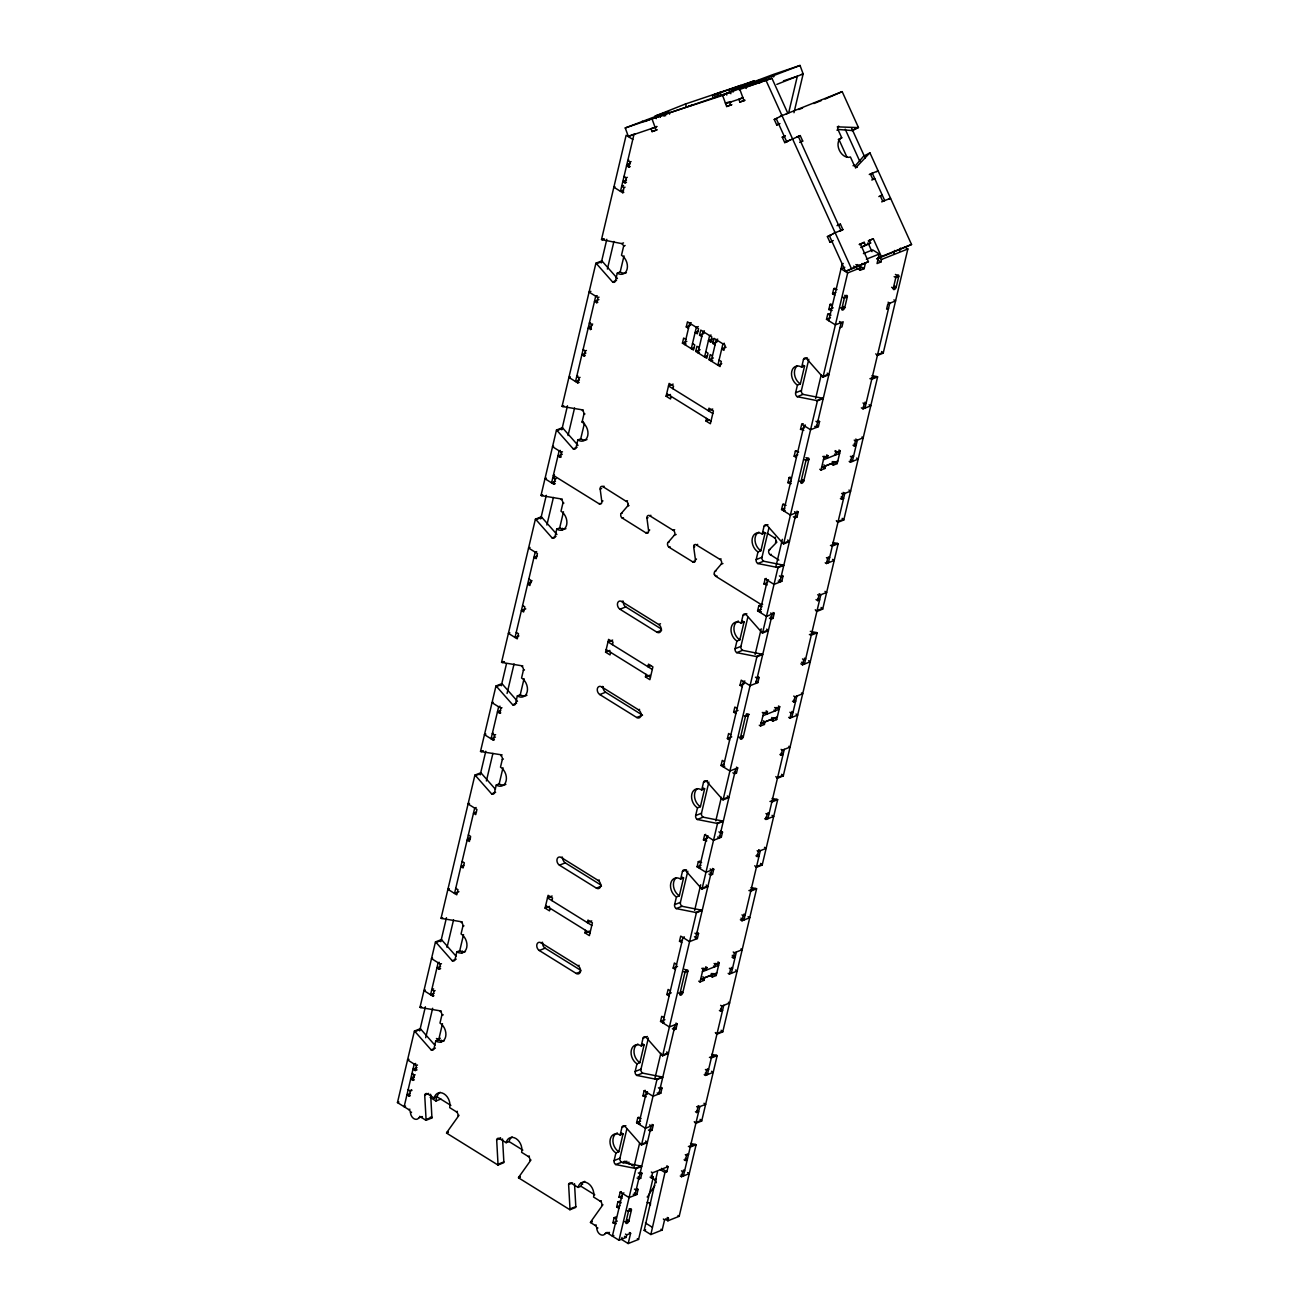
<?xml version="1.0" encoding="UTF-8"?>
<svg xmlns="http://www.w3.org/2000/svg" width="1309" height="1309" viewBox="0 0 1309 1309"><rect width="100%" height="100%" fill="white"/><g stroke="black" fill="none" stroke-linecap="round" stroke-linejoin="round"><path stroke-width="1.5" d="M554.46 474.954L553.363 475.396L599.293 503.9A3.011 2.16 68.3 0 0 601.895 502.214L600.177 489.091A3.011 2.16 68.3 0 1 602.615 486.473L627.322 502.051A3.011 2.16 68.3 0 1 627.567 506.125L621.006 513.733A3.011 2.16 68.3 0 0 621.742 517.726L646.073 532.959A3.011 2.16 68.3 0 0 647.726 532.943L648.462 532.092A3.011 2.16 68.3 0 0 648.675 531.29L646.941 518.168A3.011 2.16 68.3 0 1 649.395 515.533L673.611 530.587A3.011 2.16 68.3 0 1 674.348 535.185L667.786 542.793A3.011 2.16 68.3 0 0 668.899 547.146L693.279 562.183A3.011 2.16 68.3 0 0 695.472 559.99L693.721 547.227A3.011 2.16 68.3 0 1 695.586 544.462L720.375 559.647A3.011 2.16 68.3 0 1 721.112 564.261L714.485 572A3.011 2.16 68.3 0 0 714.256 573.506L714.436 574.406A3.076 2.209 68.3 0 0 714.649 574.929M583.372 410.012L562.739 406.575A3.011 2.16 68.3 0 1 562.085 406.297L595.906 263.224A3.011 2.16 68.3 0 1 596.511 263.714L612.628 282.008A3.011 2.16 68.3 0 0 615.459 280.813L617.275 273.139A10.521 7.576 68.3 0 0 627.142 269A10.521 7.576 68.3 0 0 621.497 255.222L623.689 245.945L622.495 244.161A7.625 5.481 68.3 0 0 621.71 243.605L602.173 239.743A3.011 2.16 68.3 0 1 601.518 239.449L626.127 135.269L632.771 139.392M430.137 1097.384L435.946 1101L436.699 1096.353M665.381 1219.252L667.868 1220.806L668.474 1218.254L664.596 1219.792L662.174 1230.035L650.851 1234.534L644.192 1230.411L657.494 1171.784M650.851 1234.534L664.956 1172.504L666.886 1171.735L668.097 1166.614L666.854 1165.828M775.992 541.501L775.992 541.501A2.896 2.078 68.3 0 0 776.041 540.977L776.041 540.797M628.075 504.996L628.075 504.996A2.913 2.094 68.3 0 0 628.124 504.472L628.124 504.292M893.834 253.701L894.603 250.444M899.659 251.393L900.428 248.121M422.431 1116.986L421.334 1117.411A3.011 2.16 68.3 0 0 418.847 1117.821A6.021 4.32 68.3 0 1 413.857 1118.639A6.021 4.32 68.3 0 1 410.486 1112.634A3.011 2.16 68.3 0 0 408.801 1109.623L397.461 1102.587L414.397 1031.067L420.222 1028.743A3.011 2.16 68.3 0 1 420.827 1029.25L434.932 1045.236M441.297 1011.023L420.664 1007.586A3.011 2.16 68.3 0 1 420.009 1007.308L435.455 941.94L441.28 939.633A3.011 2.16 68.3 0 1 441.902 940.124L456.007 956.126M462.355 921.912L441.738 918.476A3.011 2.16 68.3 0 1 441.084 918.182L474.905 775.108L480.73 772.801A3.011 2.16 68.3 0 1 481.336 773.292L495.44 789.294M502.165 754.933L481.172 751.644A3.011 2.16 68.3 0 1 480.518 751.35L495.964 685.998L501.789 683.674A3.011 2.16 68.3 0 1 502.394 684.182L517.513 701.329M522.864 665.954L502.247 662.518A3.011 2.16 68.3 0 1 501.576 662.239L535.397 519.166L541.222 516.842A3.011 2.16 68.3 0 1 541.828 517.35L556.947 534.497M562.297 499.122L541.681 495.686A3.011 2.16 68.3 0 1 541.026 495.407L556.472 430.056L562.297 427.732A3.011 2.16 68.3 0 1 562.903 428.239L578.022 445.371M419.682 1030.919L425.376 1006.801M440.789 941.711L446.451 917.691M480.207 774.879L485.786 751.251M501.298 685.769L506.485 663.712M540.715 518.937L546.295 495.293M561.806 429.81L567.452 405.806M601.224 262.962L606.82 239.302M410.224 1093.473L406.952 1094.782L409.161 1096.157L410.372 1091.035L411.828 1090.462M414.331 1076.293A2.258 1.129 -58.1 0 0 413.579 1077.831L410.666 1078.992L412.891 1080.383L414.102 1075.262L415.198 1074.82M417.015 1067.588L413.006 1069.191L415.215 1070.566L416.426 1065.444L417.522 1065.002M425.392 990.029L423.936 990.602L432.821 996.133L434.032 991.011L435.112 990.569M440.593 966.418L436.961 967.875L439.169 969.249L440.38 964.128L441.477 963.702M485.901 734.087L484.445 734.66L493.313 740.174L494.524 735.053L495.62 734.627M500.725 710.623L497.453 711.932L499.678 713.307L500.889 708.185L501.969 707.744M546.426 478.145L544.937 478.718L553.822 484.232L555.032 479.11L556.129 478.669M562.33 454.239L557.961 455.974L560.17 457.348L561.381 452.243L562.477 451.801M570.348 376.812L568.891 377.401L577.776 382.915L578.987 377.794L580.067 377.368M585.908 353.07L581.916 354.674L584.125 356.048L585.336 350.927L586.432 350.485M590.424 329.721L591.586 324.468L592.682 324.043M598.884 299.597L594.515 301.348L596.724 302.723L597.935 297.601L599.031 297.159M614.968 186.778L613.872 187.22L622.724 192.734L623.935 187.612L625.031 187.171M626.471 180.086L622.839 181.542L625.048 182.916L626.258 177.795L627.355 177.353M628.844 167.176L629.989 162.005L631.085 161.58M425.687 1037.726L432.657 1008.257M447.04 947.421L453.552 919.851M486.392 780.982L492.904 753.411M507.074 693.443L514.061 663.908M546.884 525.024L553.412 497.453M568.041 435.537L574.569 407.966M607.392 269.065L613.921 241.461M440.2 1011.448A3.011 2.16 68.3 0 1 441.804 1015.391L439.988 1023.065A10.521 7.576 68.3 0 1 445.633 1036.843A10.521 7.576 68.3 0 1 435.766 1040.982L433.95 1048.656A3.011 2.16 68.3 0 1 431.119 1049.851L415.002 1031.557A3.011 2.16 68.3 0 0 414.397 1031.067M461.259 922.338A3.011 2.16 68.3 0 1 462.879 926.281L461.063 933.955A10.521 7.576 68.3 0 1 466.691 947.732A10.521 7.576 68.3 0 1 456.825 951.872L455.008 959.546A3.011 2.16 68.3 0 1 452.194 960.724L436.077 942.447A3.011 2.16 68.3 0 0 435.455 941.94M500.709 755.506A3.011 2.16 68.3 0 1 502.312 759.449L500.496 767.123A10.521 7.576 68.3 0 1 506.125 780.9A10.521 7.576 68.3 0 1 496.258 785.04L494.442 792.714A3.011 2.16 68.3 0 1 491.628 793.892L475.511 775.615A3.011 2.16 68.3 0 0 474.905 775.108M521.767 666.396A3.011 2.16 68.3 0 1 523.371 670.323L521.571 678.013A10.521 7.576 68.3 0 1 527.2 691.774A10.521 7.576 68.3 0 1 517.333 695.93L515.517 703.604A3.011 2.16 68.3 0 1 512.686 704.782L496.569 686.505A3.011 2.16 68.3 0 0 495.964 685.998M561.201 499.563A3.011 2.16 68.3 0 1 562.821 503.49L561.005 511.181A10.521 7.576 68.3 0 1 566.633 524.942A10.521 7.576 68.3 0 1 556.767 529.081L554.951 536.772A3.011 2.16 68.3 0 1 552.136 537.95L536.003 519.673A3.011 2.16 68.3 0 0 535.397 519.166M582.276 410.437A3.011 2.16 68.3 0 1 583.879 414.38L582.063 422.054A10.521 7.576 68.3 0 1 587.708 435.832A10.521 7.576 68.3 0 1 577.825 439.971L576.009 447.645A3.011 2.16 68.3 0 1 573.195 448.84L557.078 430.546A3.011 2.16 68.3 0 0 556.472 430.056M437.222 1041.179L437.664 1039.248L440.348 1038.201M435.766 1040.982L438.679 1039.821L442.491 1023.703M456.825 951.872L459.737 950.71L463.55 934.593M496.258 785.04L499.171 783.878L502.983 767.761M517.333 695.93L520.246 694.768L524.058 678.635M556.767 529.081L559.679 527.936L563.492 511.803M577.825 439.971L580.738 438.81L584.452 423.134M617.275 273.139L620.188 271.977L624 255.86M440.757 1042.193L441.248 1040.115M461.815 953.067L462.306 950.989M561.757 530.292L562.248 528.214M550.107 908.299L549.502 910.851L545.068 908.102L548.095 895.307L552.529 898.056L551.923 900.625M610.616 652.357L610.01 654.909L605.576 652.16L608.603 639.365L613.037 642.114L612.432 644.666M671.124 396.398L670.519 398.967L666.085 396.202L669.112 383.406L673.53 386.171L672.924 388.724M692.51 343.547L694.719 344.922L693.508 350.043L682.431 343.154L683.642 338.049L685.851 339.424M688.485 328.33L686.26 326.955L687.47 321.834L698.548 328.723L697.337 333.828L695.128 332.453L698.041 331.292M705.796 351.81L708.005 353.185L706.795 358.306L695.717 351.417L696.928 346.296L699.153 347.67M701.771 336.593L699.562 335.219L700.757 330.097L711.834 336.969L710.623 342.091L708.414 340.716L712.783 338.982M719.083 360.073L721.292 361.448L720.081 366.569L709.02 359.68L710.214 354.559L712.44 355.933M715.058 344.84L712.849 343.465L714.059 338.344L725.137 345.232L723.926 350.354L721.701 348.979L726.07 347.229M591.733 920.898L587.365 922.649L587.97 920.08L592.404 922.829L589.377 935.624L584.943 932.875L585.548 930.323M650.786 665.528L647.873 666.69L648.479 664.138L652.896 666.886L649.886 679.682L645.452 676.933L646.057 674.364M712.734 409.013L708.365 410.748L708.971 408.179L713.405 410.944L710.378 423.74L705.96 420.991L706.549 418.422M788.607 113.098L797.328 76.233L783.486 80.896M793.974 112.705L803.153 73.926L800.044 65.45L773.128 74.515L773.93 76.609M615.705 1164.552L621.53 1162.228L641.066 1166.09A3.011 2.16 68.3 0 1 641.721 1166.384L635.896 1168.708A3.011 2.16 68.3 0 0 635.241 1168.413L615.705 1164.552A3.011 2.16 68.3 0 1 614.101 1160.608L615.917 1152.934A10.521 7.576 68.3 0 1 610.272 1139.157A10.521 7.576 68.3 0 1 620.139 1135.018L623.051 1133.856L618.83 1151.773L615.917 1152.934M620.139 1135.018L621.955 1127.344A3.011 2.16 68.3 0 1 624.786 1126.149L640.903 1144.442A3.011 2.16 68.3 0 0 641.508 1144.933L647.333 1142.626A3.011 2.16 68.3 0 1 646.728 1142.119L645.713 1140.973M636.779 1075.425L642.604 1073.118L662.125 1076.98A3.011 2.16 68.3 0 1 662.779 1077.274L656.954 1079.581A3.011 2.16 68.3 0 0 656.3 1079.303L636.779 1075.425A3.011 2.16 68.3 0 1 635.16 1071.498L636.976 1063.824A10.521 7.576 68.3 0 1 631.347 1050.047A10.521 7.576 68.3 0 1 641.214 1045.907L644.126 1044.746L639.888 1062.663L636.976 1063.824M641.214 1045.907L643.03 1038.217A3.011 2.16 68.3 0 1 645.844 1037.039L661.961 1055.332A3.011 2.16 68.3 0 0 662.583 1055.823L668.408 1053.5A3.011 2.16 68.3 0 1 667.786 1053.009L666.788 1051.863M676.213 908.593L682.038 906.286L701.559 910.148A3.011 2.16 68.3 0 1 702.229 910.442L696.404 912.749A3.011 2.16 68.3 0 0 695.733 912.471L676.213 908.593A3.011 2.16 68.3 0 1 674.593 904.666L676.409 896.992A10.521 7.576 68.3 0 1 670.781 883.215A10.521 7.576 68.3 0 1 680.647 879.075L683.56 877.914L679.322 895.831L676.409 896.992M680.647 879.075L682.464 871.385A3.011 2.16 68.3 0 1 685.278 870.207L701.411 888.484A3.011 2.16 68.3 0 0 702.017 888.991L707.842 886.668A3.011 2.16 68.3 0 1 707.236 886.177L706.222 885.031M697.272 819.483L703.097 817.16L722.633 821.038A3.011 2.16 68.3 0 1 723.288 821.316L717.463 823.639A3.011 2.16 68.3 0 0 716.808 823.345L697.272 819.483A3.011 2.16 68.3 0 1 695.668 815.54L697.484 807.866A10.521 7.576 68.3 0 1 691.839 794.088A10.521 7.576 68.3 0 1 701.722 789.949L704.635 788.787L700.397 806.704L697.484 807.866M701.722 789.949L703.538 782.275A3.011 2.16 68.3 0 1 706.353 781.097L722.47 799.374A3.011 2.16 68.3 0 0 723.075 799.881L728.9 797.557A3.011 2.16 68.3 0 1 728.295 797.066L727.297 795.921M736.722 652.651L742.547 650.328L762.067 654.205A3.011 2.16 68.3 0 1 762.722 654.484L756.897 656.807A3.011 2.16 68.3 0 0 756.242 656.513L736.722 652.651A3.011 2.16 68.3 0 1 735.102 648.708L736.918 641.034A10.521 7.576 68.3 0 1 731.289 627.256A10.521 7.576 68.3 0 1 741.156 623.117L744.068 621.955L739.83 639.872L736.918 641.034M741.156 623.117L742.972 615.443A3.011 2.16 68.3 0 1 745.786 614.265L761.903 632.542A3.011 2.16 68.3 0 0 762.525 633.049L768.35 630.725A3.011 2.16 68.3 0 1 767.728 630.218L766.73 629.089M757.78 563.541L763.605 561.217L783.126 565.079A3.011 2.16 68.3 0 1 783.796 565.373L777.971 567.697A3.011 2.16 68.3 0 0 777.301 567.402L757.78 563.541A3.011 2.16 68.3 0 1 756.177 559.597L757.976 551.923A10.521 7.576 68.3 0 1 752.348 538.146A10.521 7.576 68.3 0 1 762.214 534.007L765.127 532.845L760.889 550.762L757.976 551.923M762.214 534.007L764.031 526.333A3.011 2.16 68.3 0 1 766.861 525.138L782.978 543.431A3.011 2.16 68.3 0 0 783.584 543.922L789.409 541.615A3.011 2.16 68.3 0 1 788.803 541.108L787.789 539.962M797.214 396.709L803.039 394.385L822.576 398.247A3.011 2.16 68.3 0 1 823.23 398.541L817.405 400.849A3.011 2.16 68.3 0 0 816.751 400.57L797.214 396.709A3.011 2.16 68.3 0 1 795.61 392.765L797.426 385.091A10.521 7.576 68.3 0 1 791.781 371.314A10.521 7.576 68.3 0 1 801.664 367.175L804.577 366.013L800.339 383.93L797.426 385.091M801.664 367.175L803.464 359.5A3.011 2.16 68.3 0 1 806.295 358.306L822.412 376.599A3.011 2.16 68.3 0 0 823.017 377.09L828.842 374.783A3.011 2.16 68.3 0 1 828.237 374.276L827.223 373.13M621.53 1162.228A3.011 2.16 68.3 0 1 619.926 1158.285L626.798 1129.176M642.604 1073.118A3.011 2.16 68.3 0 1 640.985 1069.175L648.364 1037.988M682.038 906.286A3.011 2.16 68.3 0 1 680.418 902.343L687.798 871.156M703.097 817.16A3.011 2.16 68.3 0 1 701.493 813.233L708.873 782.029M742.547 650.328A3.011 2.16 68.3 0 1 740.927 646.401L747.815 617.275M763.605 561.217A3.011 2.16 68.3 0 1 762.002 557.274L768.874 528.165M803.039 394.385A3.011 2.16 68.3 0 1 801.435 390.442L808.798 359.255M616.261 1223.735L612.939 1222.786L614.15 1217.665L615.983 1216.945M618.912 1208.387L616.67 1206.996L617.881 1201.891L619.713 1201.155M622.299 1198.128L618.993 1197.195L620.204 1192.074L621.3 1191.632M648.43 1130.043L650.082 1131.074L652.029 1130.305L653.24 1125.184L645.452 1128.26L636.599 1122.762L637.81 1117.641L638.89 1117.199M646.253 1096.827L642.948 1095.878L644.159 1090.757L645.255 1090.332M672.384 1028.727L674.037 1029.758L675.984 1028.989L677.195 1023.867L669.406 1026.943L660.538 1021.445L661.749 1016.324L663.974 1017.698M669.112 995.936L666.903 994.562L668.114 989.44L670.323 990.831M675.362 969.494L673.153 968.12L674.364 962.999L676.573 964.373M681.711 942.627L679.502 941.236L680.713 936.131L689.598 941.646M708.938 874.101L710.591 875.132L712.538 874.347L713.749 869.241L705.96 872.318L697.092 866.803L698.302 861.682L699.759 861.109M706.762 840.869L703.457 839.936L704.667 834.815L705.747 834.373M732.876 772.785L734.545 773.815L736.476 773.046L737.687 767.925L729.915 771.001L721.046 765.487L722.257 760.382L724.466 761.756M729.62 739.994L727.395 738.62L728.606 733.498L730.831 734.873M735.871 713.552L733.645 712.178L734.856 707.056L737.082 708.431M742.219 686.669L740.01 685.294L741.221 680.173L750.09 685.703M766.485 616.375L757.6 610.861L758.811 605.74L759.907 605.298M767.254 584.927L763.949 583.978L765.16 578.873L766.256 578.431M790.423 515.059L781.555 509.545L782.766 504.423L783.846 503.998M791.209 483.61L787.903 482.677L789.114 477.556L790.211 477.114M796.363 457.594L794.154 456.219L795.365 451.098L796.461 450.672M803.808 430.285L800.503 429.352L801.713 424.231L803.17 423.658M840.002 327.675L841.949 326.906L843.16 321.785L835.371 324.861L826.503 319.347L827.713 314.242L829.17 313.653M832.131 310.478L828.826 309.546L830.037 304.424L831.133 303.983M834.798 295.147L832.557 293.756L833.768 288.635L834.864 288.209M828.744 320.738L842.162 263.911L843.241 263.485M633.949 1167.137L639.643 1143.019M654.827 1078.812L660.881 1053.205M694.637 910.377L700.691 884.786M715.794 820.89L721.374 797.263M755.146 654.435L761.2 628.827M775.828 566.912L782.34 539.341M815.654 398.46L821.234 374.799M602.925 1204.689L590.735 1221.837A2.994 2.16 68.3 0 0 590.474 1222.508L595.137 1225.42A3.011 2.16 68.3 0 1 596.822 1228.415A6.021 4.32 68.3 0 0 600.193 1234.436A6.021 4.32 68.3 0 0 605.183 1233.618A3.011 2.16 68.3 0 1 607.671 1233.209L619.01 1240.245L635.896 1168.708M641.508 1144.933L656.954 1079.581M662.583 1055.823L696.404 912.749M702.017 888.991L717.463 823.639M723.075 799.881L756.897 656.807M762.525 633.049L777.971 567.697M783.584 543.922L817.405 400.849M823.017 377.09L847.676 272.927L860.847 267.69L860.242 270.243L853.599 266.12M622.004 1237.496L621.546 1239.427L628.189 1243.55L638.579 1239.41L653.306 1177.135L651.227 1175.842M625.882 1222.344L628.451 1211.349A2.258 1.129 -58.1 0 1 630.382 1208.861A2.258 1.129 -58.1 0 1 631.38 1210.203L628.795 1221.182A1.718 0.851 -58.1 0 1 628.205 1222.344L627.944 1222.671A2.634 1.309 -58.1 0 1 626.226 1223.424L625.964 1223.244A1.718 0.851 -58.1 0 1 625.866 1222.344L624.622 1221.575M740.403 737.867L745.426 716.514A2.258 1.129 -58.1 0 1 747.357 714.027A2.258 1.129 -58.1 0 1 748.355 715.368L743.316 736.705A2.258 1.129 -58.1 0 1 741.401 739.192A2.258 1.129 -58.1 0 1 740.403 737.867L739.16 737.082M844.387 298.01L841.818 308.777L844.73 307.615L847.299 296.848A2.258 1.129 -58.1 0 0 846.285 295.507A2.258 1.129 -58.1 0 0 844.387 298.01L843.127 297.225M675.231 1024.636L658.836 1093.948L657.183 1092.917M695.39 939.306L711.785 869.994L710.116 868.963M735.74 768.678L719.345 838.005L717.692 836.975M755.898 683.363L772.294 614.052L770.625 613.021M803.824 480.747L808.847 459.41A2.258 1.129 -58.1 0 0 807.866 458.085A2.258 1.129 -58.1 0 0 805.951 460.588L800.912 481.908A2.258 1.129 -58.1 0 0 801.91 483.25A2.258 1.129 -58.1 0 0 803.824 480.747L802.139 479.699M619.01 1240.245L626.127 1237.414L626.733 1234.862L630.611 1233.307L628.189 1243.55M620.204 1192.074L629.089 1197.588L636.861 1194.495L638.072 1189.39L636.403 1188.343M637.09 1178.035L638.743 1179.065L640.69 1178.296L641.901 1173.175L640.232 1172.144M644.159 1090.757L653.044 1096.271L660.8 1093.195L662.01 1088.074L660.358 1087.043M689.565 941.629L697.353 938.553L698.564 933.432L696.912 932.401M704.667 834.815L713.536 840.329L721.308 837.236L722.519 832.115L720.85 831.084M750.073 685.687L757.862 682.611L759.073 677.489L757.404 676.458M769.43 618.143L771.099 619.173L773.03 618.404L774.241 613.283L772.997 612.514M765.16 578.873L774.044 584.387L781.817 581.294L783.027 576.173L781.768 575.404M793.385 516.826L795.038 517.857L796.985 517.088L798.195 511.966L796.952 511.197M801.713 424.231L810.598 429.745L818.37 426.652L819.581 421.531L817.912 420.5M860.242 270.243L864.12 268.705L865.462 262.994M650.115 1177.135L651.358 1177.904L652.569 1172.799L668.097 1166.614M698.761 981.161L700.02 981.946L703.048 969.135L706.925 967.596L706.32 970.149L702.998 968.087M759.269 725.219L760.513 725.988L763.54 713.192L767.434 711.654L766.829 714.207L763.916 712.407M819.778 469.26L821.021 470.046L824.048 457.25L827.926 455.696L827.321 458.265L823.999 456.203M700.02 981.946L703.898 980.392L704.504 977.839L712.914 974.485L712.309 977.038L711.065 976.269M760.513 725.988L764.407 724.45L765.012 721.881L773.423 718.543L772.817 721.095L771.148 720.065M821.021 470.046L824.899 468.491L825.504 465.939L833.931 462.584L833.326 465.153L832.066 464.368M863.416 253.586L872.661 249.904L879.321 254.028L877.063 263.551L880.941 261.996L881.546 259.444L907.857 248.972L883.215 353.152L877.39 355.459A3.011 2.16 68.3 0 1 876.785 354.968L875.77 353.823M712.309 977.038L716.203 975.5L719.214 962.704L715.336 964.242L714.73 966.811L713.487 966.026M772.817 721.095L776.695 719.557L779.722 706.762L775.844 708.3L775.239 710.852L773.995 710.083M833.326 465.153L837.204 463.599L840.231 450.803L836.336 452.358L835.731 454.91L834.487 454.141M680.271 1175.957L681.514 1176.726L682.725 1171.62L684.672 1170.835L683.413 1170.066M684.1 1159.741L685.343 1160.527L686.554 1155.405L688.501 1154.636L687.258 1153.851M695.439 1111.75L696.683 1112.535L697.893 1107.414L705.666 1104.321L703.98 1103.274M704.209 1074.64L705.469 1075.425L706.68 1070.304L708.611 1069.535L707.367 1068.749M719.394 1010.45L720.637 1011.219L721.848 1006.097L729.62 1003.005L728.377 1002.236M728.164 973.34L729.408 974.109L730.618 968.987L732.565 968.218L731.322 967.433M731.993 957.124L733.236 957.893L734.447 952.772L742.219 949.679L740.976 948.91M740.354 919.752L742.023 920.783L743.234 915.662L745.165 914.893L743.921 914.124M755.947 855.808L757.191 856.577L758.402 851.472L766.174 848.379L764.489 847.332M764.718 818.698L765.961 819.467L767.172 814.345L769.119 813.576L767.876 812.807M779.902 754.491L781.146 755.277L782.357 750.155L790.112 747.063L788.869 746.294M788.673 717.381L789.916 718.15L791.127 713.045L793.074 712.26L791.814 711.491M792.501 701.166L793.745 701.951L794.956 696.83L802.728 693.737L801.484 692.968M800.863 663.81L802.515 664.841L803.726 659.72L805.673 658.951L804.43 658.165M816.031 599.604L817.7 600.635L818.91 595.513L826.666 592.421L824.997 591.373M825.226 562.755L826.47 563.524L827.681 558.403L829.628 557.634L828.368 556.865M840.394 498.549L841.638 499.318L842.849 494.197L850.621 491.12L848.936 490.073M849.165 461.439L850.425 462.208L851.635 457.086L853.566 456.317L852.323 455.548M853.01 445.224L854.253 445.993L855.464 440.888L863.22 437.795L861.96 437.01M861.355 407.852L863.024 408.883L864.235 403.761L866.182 402.992L864.922 402.223M723.762 1005.312L707.384 1074.64L705.175 1073.249M731.338 973.323L736.378 951.987M784.271 749.37L767.892 818.681L765.667 817.307M791.83 717.365L796.87 696.044M893.278 288.307L895.831 277.524A2.258 1.129 -58.1 0 1 897.745 275.037A2.258 1.129 -58.1 0 1 898.743 276.379L896.19 287.146L893.278 288.307L891.625 287.276M667.868 1220.806L679.191 1216.306L696.093 1144.753A3.011 2.16 68.3 0 0 695.423 1144.459L690.547 1143.493M694.261 1121.666L695.275 1122.811A3.011 2.16 68.3 0 0 695.881 1123.302L701.706 1120.995L717.152 1055.643A3.011 2.16 68.3 0 0 716.498 1055.349L711.605 1054.383M715.319 1032.556L716.334 1033.685A3.011 2.16 68.3 0 0 716.939 1034.192L722.764 1031.868L756.586 888.795A3.011 2.16 68.3 0 0 755.931 888.516L751.055 887.551M754.769 865.724L755.768 866.853A3.011 2.16 68.3 0 0 756.373 867.36L762.198 865.036L777.661 799.684A3.011 2.16 68.3 0 0 776.99 799.406L772.114 798.441M775.828 776.597L776.842 777.742A3.011 2.16 68.3 0 0 777.448 778.25L783.273 775.926L817.094 632.852A3.011 2.16 68.3 0 0 816.44 632.574L810.336 631.363M815.262 609.765L816.276 610.91A3.011 2.16 68.3 0 0 816.881 611.418L822.707 609.094L838.153 543.742A3.011 2.16 68.3 0 0 837.498 543.448L832.622 542.482M836.336 520.655L837.335 521.8A3.011 2.16 68.3 0 0 837.956 522.291L843.781 519.984L877.603 376.91A3.011 2.16 68.3 0 0 876.932 376.616L872.056 375.65M693.803 545.837L693.803 545.837A3.125 2.242 68.3 0 1 693.983 545.395L694.065 545.264M778.855 560.088L769.659 554.231A3.011 2.16 68.3 0 1 768.923 550.222L776.941 542.041M502.574 1138.977L503.85 1161.917A3.011 2.16 68.3 0 1 503.785 1162.703L497.96 1165.026L446.565 1133.103A3.011 2.16 68.3 0 1 446.827 1132.416L459.034 1115.268M574.52 1183.68L575.813 1206.636A3.011 2.16 68.3 0 1 575.731 1207.422L569.906 1209.745L518.511 1177.805A3.011 2.16 68.3 0 1 518.773 1177.135L530.979 1159.97M647.186 1197.081L647.873 1196.033M648.577 1194.986L654.811 1185.578M854.564 166.603L863.662 156.164A3.011 2.078 63.1 0 1 864.169 155.836M855.53 168.059L869.471 153.218A3.011 2.078 63.1 0 1 869.961 152.891L911.539 244.505L877.439 258.707M647.939 532.796L647.726 532.943A2.929 2.111 68.3 0 1 647.35 533.107M782.34 115.421L774.257 119.495L776.728 124.96L779.755 123.537M781.015 116.059L780.049 116.55M785.285 135.727L782.258 137.134L784.729 142.616L787.151 141.388M788.607 140.652L787.642 141.143M790.047 139.916L789.082 140.407M834.16 233.198L833.195 233.689M786.349 113.998L787.805 113.261L771.917 78.262L745.688 87.081L746.195 88.488M837.695 129.427L852.044 130.54A3.011 2.078 63.1 0 0 852.65 130.442L858.442 127.497L842.178 91.63L825.095 99.059M776.188 118.514L786.676 141.634L800.224 135.596L802.712 141.061L800.895 141.977M796.837 137.101L798.294 136.365L840.951 230.4L839.511 231.12M797.688 136.889L800.224 135.596M799.684 142.386L802.712 141.061M837.269 126.842L857.837 127.595A3.011 2.078 63.1 0 0 858.442 127.497M836.926 130.164L838.022 129.624A3.011 2.078 63.1 0 1 838.709 126.106M852.044 130.54L857.837 127.595M838.251 139.572A10.521 7.298 63.1 0 1 838.84 139.294L841.736 137.821L838.022 129.624M863.662 156.164L869.961 152.891M853.059 165.736L854.155 165.179A3.011 2.078 63.1 0 0 857.33 167.143M869.274 174.522L872.318 173.213L884.72 200.555L881.693 201.881M876.686 171.626L878.143 170.89L870.37 173.982L872.858 179.448L874.788 178.679L871.761 180.004M878.846 196.595L882.233 195.09L880.303 195.859L882.773 201.341L890.545 198.248L889.106 198.984M837.024 225.655L840.411 224.15L842.898 229.615L840.002 231.088M838.235 225.246L840.411 224.15M831.706 241.38L829.89 242.1L827.403 236.634L835.486 232.56M829.89 242.1L833.277 240.545M859.244 244.423L864.218 242.329L865.462 245.061L870.632 243.016L869.389 240.283L868.309 240.823M859.506 244.734L864.218 242.329M868.571 241.118L873.283 238.729L881.35 256.515L911.539 244.505M860.749 247.466L865.462 245.061M861.927 247.106L870.632 243.016M830.79 235.08L829.333 235.653L845.549 271.388L868.407 261.669L860.324 243.883M845.549 271.388L868.407 261.669M876.637 258.904L881.35 256.515M781.489 115.814L842.178 91.63M834.651 232.953L842.898 229.615M739.372 90.141L738.341 87.327L735.642 88.521L772.686 74.695L773.455 76.806M753.771 81.027L731.42 89.585L738.341 87.327M715.319 97.471L714.649 94.51M869.389 240.283L873.283 238.729M656.594 126.826L628.336 136.414L625.244 127.955L668.572 111.527L669.537 114.178M656.218 118.661L655.236 116.01L685.441 104L754.115 80.896L754.9 83.023M644.83 121.524L657.773 116.37M664.481 116.059L663.908 114.472L652.029 118.939L656.169 130.229L652.062 131.604L651.031 128.789L656.496 126.613M663.908 114.472L662.158 115.765M713.127 97.537L712.341 95.426L720.114 92.334L721.144 95.164M712.341 95.426L718.396 93.266L719.361 95.917M727.624 90.174L740.616 85.445L741.401 87.556M723.632 94.788L730.291 92.137L730.88 93.724M730.291 92.137L625.244 127.955M731.862 104.704L726.659 106.52L722.535 95.23L800.044 65.45M743.217 97.504L738.849 99.255L739.896 102.069L743.987 100.695L739.863 89.405L771.917 78.262M628.336 136.414L633.671 134.303M635.045 134.091L633.949 134.532L620.499 191.343L623.608 190.1M652.062 131.604L656.431 129.869M656.169 130.229L657.265 129.787M725.366 102.986L730.962 101.578M731.191 101.742L729.735 102.315L730.766 105.145M776.81 84.398L803.153 73.926L801.468 74.482M726.659 106.52L731.027 104.785M739.896 102.069L744.265 100.335M743.987 100.695L745.083 100.253M628.86 160.205L627.78 160.631L629.989 162.005M629.449 164.59L626.536 165.736L628.778 167.127L630.234 166.554M798.752 109.531L802.515 108.042M813.805 103.542L821.332 100.548M774.257 119.495L776.793 118.481M625.048 182.916L626.504 182.327M623.542 185.502L621.726 186.238L623.935 187.612M776.728 124.96L779.64 123.815M622.724 192.734L623.82 192.292M782.258 137.134L784.795 136.12M786.676 141.634L788.133 141.045M784.729 142.616L787.282 141.601M601.518 239.449L602.974 238.876M602.173 239.743L604.365 238.876M621.71 243.605L623.526 242.885M623.673 246.076L625.129 245.503M595.906 263.224L601.731 260.9A3.011 2.16 68.3 0 1 602.336 261.407L617.455 278.539M596.511 263.714L602.336 261.407M612.628 282.008L616.539 280.388M590.899 291.367L589.066 292.087L597.935 297.601M597.166 295.638L595.71 296.21L575.535 381.524L579.412 379.986M596.724 302.723L597.82 302.281M590.457 322.668L589.377 323.094L591.586 324.468M592.388 324.894A2.258 1.129 -58.1 0 0 591.046 327.054L588.166 328.215L591.472 329.164M827.403 236.634L830.675 235.325M584.125 356.048L585.221 355.606M691.152 322.636L689.696 323.208L684.64 344.545L686.096 343.956M686.26 326.955L690.628 325.221M844.796 267.298L841.033 268.803L847.676 272.927M866.362 259.182L879.321 254.028M698.27 326.563L696.339 327.332L691.299 348.669L694.212 347.507M577.858 375.994L576.762 376.419L578.987 377.794M704.438 330.882L702.982 331.472L697.942 352.792L699.399 352.219M577.776 382.915L579.232 382.343M699.562 335.219L703.931 333.468M682.431 343.154L686.8 341.42M711.082 335.022L709.625 335.595L704.586 356.932L707.498 355.77M837.073 289.584L833.768 288.635M717.725 339.146L716.268 339.735L711.229 361.055L712.685 360.482M710.623 342.091L713.536 340.929M832.557 293.756L835.829 292.463M712.849 343.465L717.217 341.731M695.717 351.417L700.086 349.683M562.085 406.297L563.541 405.708M562.739 406.575L563.835 406.134M724.368 343.269L722.912 343.858L717.872 365.178L721.75 363.64M844.338 298.108L847.25 296.947L844.796 295.294M828.826 309.546L831.739 308.384M832.099 308.237L833.195 307.811M709.02 359.68L713.389 357.946M831.019 315.174L827.713 314.242M583.879 414.38L584.976 413.939M826.503 319.347L830.511 317.76M673.17 384.11L668.506 385.975L712.8 413.497M557.078 430.546L562.903 428.239M582.063 422.054L583.339 421.547M666.085 396.202L670.453 394.467M888.549 308.368L886.602 309.137L887.813 304.015L895.585 300.923L893.916 299.892M553.609 446.304L552.513 446.713L561.381 452.243M560.236 450.411L559.156 450.852L551.58 482.841L555.474 481.303M573.195 448.84L577.105 447.22M803.464 359.5L807.391 357.881M560.17 457.348L561.266 456.923M554.28 477.147L552.823 477.736L555.032 479.11M705.96 420.991L708.873 419.829M822.412 376.599L828.237 374.276M876.785 354.968L882.61 352.645A3.011 2.16 68.3 0 0 883.215 353.152M553.822 484.232L555.278 483.643M795.61 392.765L801.435 390.442M541.026 495.407L542.482 494.818M541.681 495.686L542.777 495.26M816.751 400.57L822.576 398.247M869.896 378.694L876.932 376.616M877.603 376.91L871.778 379.217A3.011 2.16 68.3 0 0 871.107 378.939M604.12 486.244L602.762 486.523M562.821 503.49L563.901 503.065M600.177 489.091L601.633 488.519M536.003 519.673L541.828 517.35M601.878 501.331L602.974 500.905M600.111 503.311L599.293 503.9M805.411 425.032L803.955 425.621L783.78 510.935L785.236 510.363M819.581 421.531L817.634 422.316L815.965 421.285M800.503 429.352L804.511 427.748M626.438 501.216L627.535 500.791M863.024 408.883L870.796 405.79L869.111 404.759M627.567 506.125L629.024 505.552M552.136 537.95L556.047 536.33M530.014 547.457L528.558 548.029L537.443 553.543L536.232 558.665L534.007 557.29L536.919 556.129M621.251 513.373L622.348 512.932M536.657 551.58L535.201 552.153L515.026 637.483L518.92 635.929M622.38 518.282L623.477 517.84M798.67 452.047L795.365 451.098M794.154 456.219L797.803 454.779M649.804 515.746L650.9 515.304M646.941 518.168L648.037 517.726M854.253 445.993L856.184 445.224L854.122 443.931M823.41 459.803L839.593 453.356L835.158 450.607M648.659 530.407L649.755 529.965M645.795 532.812L647.251 532.239M532.043 580.721A2.258 1.129 -58.1 0 0 530.554 582.996L527.658 584.174L529.867 585.548L531.078 580.427L528.869 579.053M821.594 467.477L837.776 461.03M787.903 482.677L791.176 481.368M673.219 530.292L674.675 529.703M803.791 480.747L800.879 481.892L799.668 481.139M850.425 462.208L858.18 459.115L856.528 458.085M674.348 535.185L676.164 534.465M668.032 542.433L669.112 542.008M669.161 547.342L670.257 546.9M525.776 608.881L521.407 610.616L523.616 611.99L524.827 606.869L522.618 605.494M786.071 505.372L782.766 504.423M781.555 509.545L784.827 508.236M696.584 544.806L697.681 544.38M693.721 547.227L694.801 546.786M790.407 515.059L798.195 511.966M764.031 526.333L767.941 524.713M841.638 499.318L843.585 498.549L841.098 496.995M509.839 632.771L508.383 633.343L517.268 638.857L518.479 633.752L516.27 632.362M695.423 559.467L696.519 559.025M692.559 561.888L694.392 561.152M719.983 559.352L721.079 558.91M767.041 533.172L774.355 537.721L775.435 537.279M661.601 630.284L656.873 632.165L619.959 609.225A4.516 3.24 68.3 0 1 617.537 603.334A4.516 3.24 68.3 0 1 621.775 601.551L622.871 601.126M721.112 564.261L722.944 563.524M782.978 543.431L788.803 541.108M837.335 521.8L843.16 519.477A3.011 2.16 68.3 0 0 843.781 519.984M619.959 609.225L625.784 606.918L661.552 629.138M714.796 571.509L715.892 571.068M769.168 549.862L770.265 549.436M756.177 559.597L762.002 557.274M714.338 574.046L714.387 574.226A3.011 2.16 68.3 0 0 715.663 576.222L717.021 575.976M770.297 554.771L771.394 554.345M501.576 662.239L503.409 661.52M502.247 662.518L504.423 661.65M777.301 567.402L783.126 565.079M830.446 545.526L837.498 543.448M838.153 543.742L832.328 546.049A3.011 2.16 68.3 0 0 831.673 545.771M523.371 670.323L524.467 669.897M612.661 640.068L607.998 641.917L652.291 669.439M496.569 686.505L502.394 684.182M768.498 579.822L767.401 580.247L759.842 612.252L761.298 611.663M621.775 601.551L658.689 624.491L660.505 623.771M763.949 583.978L767.598 582.538M783.027 576.173L781.08 576.942L779.411 575.911M826.47 563.524L834.242 560.432L832.557 559.385M605.576 652.16L609.945 650.409M493.117 702.246L492.004 702.671L500.889 708.185M500.103 706.222L498.647 706.795L491.088 738.783L495.457 737.049M762.672 604.333L761.576 604.774L715.941 576.402M512.686 704.782L516.613 703.162M762.116 606.689L758.811 605.74M742.972 615.443L746.883 613.823M499.678 713.307L500.758 712.865M757.6 610.861L761.249 609.405M766.469 616.359L774.241 613.283M817.7 600.635L819.63 599.866L817.569 598.573M642.163 715.319L636.714 717.496L599.784 694.555A4.516 3.24 68.3 0 1 597.379 688.649A4.516 3.24 68.3 0 1 601.6 686.865L602.696 686.44M493.411 733.253L492.315 733.678L494.524 735.053M599.784 694.555L605.609 692.232L642.539 715.172M645.452 676.933L649.82 675.199M761.903 632.542L767.728 630.218M816.276 610.91L822.101 608.587A3.011 2.16 68.3 0 0 822.707 609.094M493.313 740.174L494.409 739.749M735.102 648.708L740.927 646.401M480.518 751.35L481.974 750.777M481.172 751.644L483.365 750.777M756.242 656.513L762.067 654.205M809.387 634.636L816.44 632.574M817.094 632.852L811.269 635.176A3.011 2.16 68.3 0 0 810.615 634.881M502.312 759.449L503.409 759.007M601.6 686.865L638.53 709.805L639.61 709.38M475.511 775.615L481.336 773.292M744.903 680.991L743.447 681.564L723.288 766.878L724.744 766.305M759.073 677.489L757.126 678.258L755.473 677.228M740.01 685.294L744.379 683.56M802.515 664.841L810.287 661.749L808.618 660.718M491.628 793.892L495.636 792.305M469.506 803.399L468.049 803.971L476.934 809.502L475.723 814.623L473.514 813.233L476.427 812.087M476.149 807.522L474.692 808.111L454.534 893.425L457.446 892.263M733.645 712.178L738.014 710.427M746.997 715.303L749.304 714.387M793.745 701.951L795.692 701.182L794.023 700.135M762.902 715.745L779.084 709.314L776.139 707.465M470.536 837.793A2.258 1.129 -58.1 0 0 470.046 838.938L467.149 840.116L469.375 841.491L470.586 836.369L468.36 834.995M761.085 723.419L777.268 716.988M727.395 738.62L731.764 736.885M740.387 737.851L743.299 736.689L741.647 735.674M789.916 718.15L797.688 715.074L796.019 714.043M463.811 865.396L460.899 866.558L463.124 867.932L464.335 862.827L462.11 861.437M721.046 765.487L723.959 764.341M703.538 782.275L707.449 780.655M781.146 755.277L783.077 754.491L781.015 753.215M449.347 888.713L447.891 889.302L456.759 894.816L457.97 889.695L455.761 888.32M457.921 892.067L458.903 891.691M601.469 886.095L596.38 888.124L559.45 865.184A4.516 3.24 68.3 0 1 557.045 859.277A4.516 3.24 68.3 0 1 561.266 857.51L562.363 857.068M722.47 799.374L728.295 797.066M776.842 777.742L782.667 775.419A3.011 2.16 68.3 0 0 783.273 775.926M559.45 865.184L565.275 862.86L601.044 885.08M695.668 815.54L701.493 813.233M441.084 918.182L442.164 917.756M441.738 918.476L442.835 918.034M716.808 823.345L722.633 821.038M769.954 801.484L776.99 799.406M777.661 799.684L771.835 802.008A3.011 2.16 68.3 0 0 771.165 801.713M462.879 926.281L463.975 925.839M552.153 896.01L547.489 897.859L591.799 925.398M436.077 942.447L441.902 940.124M707.989 835.764L706.893 836.206L699.333 868.194L700.79 867.622M561.266 857.51L598.18 880.45L599.277 880.008M703.457 839.936L707.449 838.333M722.519 832.115L720.572 832.9L718.919 831.869M765.961 819.467L773.734 816.374L772.048 815.343M545.068 908.102L549.436 906.368M432.608 958.188L431.495 958.613L440.38 964.128M439.235 962.311L438.139 962.737L430.579 994.742L433.983 993.384M452.194 960.724L456.187 959.137M701.608 862.631L698.302 861.682M682.464 871.385L686.472 869.798M439.169 969.249L440.626 968.676M697.092 866.803L701.1 865.216M757.191 856.577L759.138 855.808L757.06 854.515M580.574 971.703L576.205 973.438L539.292 950.498A4.516 3.24 68.3 0 1 536.87 944.591A4.516 3.24 68.3 0 1 541.108 942.824L542.564 942.235M433.623 988.9L431.806 989.637L434.032 991.011M539.292 950.498L545.117 948.174L580.869 970.394M584.943 932.875L589.312 931.141M701.411 888.484L707.236 886.177M755.768 866.853L761.593 864.545A3.011 2.16 68.3 0 0 762.198 865.036M432.821 996.133L433.901 995.691M674.593 904.666L680.418 902.343M420.009 1007.308L421.105 1006.866M420.664 1007.586L421.76 1007.145M695.733 912.471L701.559 910.148M748.879 890.595L755.931 888.516M756.586 888.795L750.761 891.118A3.011 2.16 68.3 0 0 750.106 890.84M441.804 1015.391L443.26 1014.819M541.108 942.824L578.022 965.764L579.118 965.322M415.002 1031.557L420.827 1029.25M684.411 936.933L682.954 937.522L662.779 1022.836L664.236 1022.247M698.564 933.432L696.633 934.201L694.964 933.17M679.502 941.236L682.414 940.091M742.023 920.783L749.779 917.691L748.126 916.66M431.119 1049.851L435.406 1048.084M409.03 1059.357L407.541 1059.93L416.426 1065.444M415.657 1063.481L414.2 1064.053L404.137 1106.727L405.561 1106.138M415.215 1070.566L417.031 1069.846M673.153 968.12L677.522 966.386M412.99 1073.445L411.893 1073.887L414.102 1075.262M412.891 1080.383L414.348 1079.794M733.236 957.893L735.183 957.124L732.271 955.325M702.393 971.687L718.576 965.257L715.63 963.424M700.593 979.377L716.759 972.931M409.161 1096.157L410.257 1095.731M666.903 994.562L671.272 992.827M397.461 1102.587L398.918 1101.998M421.334 1117.411L425.998 1120.324A3.011 2.16 68.3 0 0 426.079 1119.522L424.705 1095.06A3.011 2.16 68.3 0 1 427.536 1093.866L428.632 1093.44M424.705 1095.06L428.354 1093.604M729.408 974.109L737.18 971.016L735.511 969.985M427.536 1093.866L434.179 1098.006L437.091 1096.844A10.521 7.576 68.3 0 1 440.151 1092.279M408.801 1109.623L409.897 1109.198M435.946 1101L440.904 1099.036M410.486 1112.634L411.582 1112.192M418.847 1117.821L422.12 1116.528M660.538 1021.445L664.907 1019.711M426.079 1119.522L431.905 1117.215L430.628 1094.275M425.998 1120.324L431.823 1118.001A3.011 2.16 68.3 0 0 431.905 1117.215M434.179 1098.006A10.521 7.576 68.3 0 1 444.046 1093.866A10.521 7.576 68.3 0 1 449.691 1107.643L456.334 1111.766L457.414 1111.325M643.03 1038.217L647.399 1036.483M720.637 1011.219L722.584 1010.45L720.506 1009.157M446.827 1132.416L448.283 1131.843M446.565 1133.103L448.382 1132.367M661.961 1055.332L667.786 1053.009M716.334 1033.685L722.159 1031.377A3.011 2.16 68.3 0 0 722.764 1031.868M635.16 1071.498L640.985 1069.175M497.96 1165.026A3.011 2.16 68.3 0 0 498.025 1164.241L496.667 1139.763A3.011 2.16 68.3 0 1 499.482 1138.585L500.578 1138.143M496.667 1139.763L500.676 1138.176M656.3 1079.303L662.125 1076.98M709.445 1057.427L716.498 1055.349M717.152 1055.643L711.327 1057.95A3.011 2.16 68.3 0 0 710.672 1057.672M499.482 1138.585L506.125 1142.708L509.037 1141.546A10.521 7.576 68.3 0 1 512.114 1136.981M647.48 1091.722L646.384 1092.148L638.825 1124.136L640.281 1123.564M642.948 1095.878L647.317 1094.144M662.01 1088.074L660.08 1088.843L658.411 1087.812M705.469 1075.425L713.225 1072.333L711.54 1071.286M498.025 1164.241L503.85 1161.917M506.125 1142.708A10.521 7.576 68.3 0 1 515.991 1138.568A10.521 7.576 68.3 0 1 521.637 1152.345L528.28 1156.469L529.376 1156.043M641.115 1118.573L637.81 1117.641M621.955 1127.344L625.882 1125.724M636.599 1122.762L640.592 1121.159M518.773 1177.135L520.229 1176.546M518.511 1177.805L520.327 1177.086M696.683 1112.535L698.63 1111.766L696.977 1110.719M640.903 1144.442L646.728 1142.119M695.275 1122.811L701.1 1120.488A3.011 2.16 68.3 0 0 701.706 1120.995M614.101 1160.608L619.926 1158.285M569.906 1209.745A3.011 2.16 68.3 0 0 569.988 1208.943L568.613 1184.481L572.622 1182.878M626.896 1161.23L622.986 1162.85A3.011 2.16 68.3 0 1 625.8 1161.656L629.956 1164.241M568.613 1184.481A3.011 2.16 68.3 0 1 571.428 1183.287L578.071 1187.427L580.983 1186.265A10.521 7.576 68.3 0 1 584.763 1181.34M635.241 1168.413L641.066 1166.09M688.387 1146.537L695.423 1144.459M696.093 1144.753L690.268 1147.06A3.011 2.16 68.3 0 0 689.598 1146.782M641.901 1173.175L639.954 1173.944L638.301 1172.913M685.343 1160.527L687.29 1159.741L685.212 1158.465M569.988 1208.943L575.813 1206.636M651.358 1177.904L653.306 1177.135M578.071 1187.427A10.521 7.576 68.3 0 1 587.954 1183.287A10.521 7.576 68.3 0 1 593.582 1197.048L600.226 1201.187L601.322 1200.746M652.52 1178.264L654.598 1179.556L656.414 1178.836M623.902 1192.875L622.446 1193.464L612.367 1236.121L613.823 1235.532M638.072 1189.39L636.125 1190.159L634.456 1189.128M618.993 1197.195L622.266 1195.886M681.514 1176.726L689.287 1173.633L687.601 1172.602M621.202 1202.824L617.881 1201.891M616.67 1206.996L619.959 1205.704M590.735 1221.837L592.192 1221.264M590.474 1222.508L592.29 1221.788M595.137 1225.42L596.233 1224.979M647.17 1202.333L650.589 1203.347M596.822 1228.415L597.918 1227.989M612.939 1222.786L617.308 1221.052M625.931 1222.017L628.844 1220.855L627.175 1219.824M605.183 1233.618L608.096 1232.456M607.671 1233.209L609.487 1232.473A6.021 4.32 68.3 0 1 606.689 1232.456M644.192 1230.411L645.615 1229.838M714.174 94.706L734.791 87.752L735.576 89.879M725.317 90.943L723.779 91.466M655.236 116.01L668.572 111.527M657.854 116.616L724.45 94.821M655.793 126.826L656.856 126.466M725.628 103.706L742.956 97.864M688.698 106.242L693.115 104.769M723.942 94.395L728.36 92.906M904.535 246.91L907.857 248.972M878.224 257.382L881.546 259.444M877.619 259.935L880.941 261.996M895.405 274.432L898.727 276.494L895.814 277.639L894.145 276.608M894.571 286L896.223 287.031A2.258 1.129 -58.1 0 1 894.309 289.534A2.258 1.129 -58.1 0 1 893.311 288.193M857.477 264.565L864.12 268.705M855.857 264.582L860.847 267.69M888.091 302.215L889.76 303.246L864.938 408.097L863.286 407.066M628.238 163.69L629.482 164.476A2.258 1.129 -58.1 0 1 630.234 162.938M843.111 306.486L844.763 307.517A2.258 1.129 -58.1 0 1 842.865 310.004A2.258 1.129 -58.1 0 1 841.851 308.662L840.607 307.893M843.061 306.584L844.73 307.615M624.017 176.404L626.258 177.795M830.037 304.424L832.279 305.815M839.527 321.507L841.196 322.538L816.407 427.421L814.738 426.39M862.991 402.992L864.235 403.761M855.726 439.071L857.379 440.102L852.339 461.423L850.261 460.13M854.221 440.102L855.464 440.888M816.292 425.36L818.37 426.652M850.375 456.317L851.635 457.086M838.987 450.034L840.231 450.803M835.093 451.572L836.336 452.358M826.683 454.927L827.926 455.696M833.882 461.537L837.204 463.599M832.262 461.553L833.931 462.584M822.805 456.465L824.048 457.25M823.852 464.908L825.504 465.939M822.003 466.691L824.899 468.491M805.935 457.61L808.864 459.426L805.935 460.572L804.708 459.803M589.803 326.268L591.046 327.054M843.111 492.38L844.78 493.411L828.384 562.739L826.732 561.708M841.605 493.428L842.849 494.197M666.69 393.649L710.983 421.171M583.127 349.552L585.336 350.927M789.114 477.556L791.323 478.93M794.579 511.704L796.232 512.735L779.853 582.047L778.184 581.016M795.332 516.057L796.985 517.088M826.437 557.634L827.681 558.403M819.172 593.697L820.825 594.728L804.446 664.056L801.484 662.223M817.667 594.744L818.91 595.513M779.313 579.74L781.817 581.294M770.543 616.85L773.03 618.404M802.482 658.934L803.726 659.72M793.712 696.061L794.956 696.83M755.784 681.318L757.862 682.611M789.883 712.26L791.127 713.045M778.479 705.976L779.722 706.762M774.601 707.531L775.844 708.3M766.174 710.869L767.434 711.654M774.208 718.003L776.695 719.557M771.754 717.512L773.423 718.543M762.296 712.423L763.54 713.192M763.343 720.85L765.012 721.881M761.085 722.388L764.407 724.45M746.277 714.076L748.355 715.368L745.426 716.514L744.199 715.761M529.311 582.227L530.554 582.996M781.113 749.37L782.357 750.155M606.182 649.591L650.491 677.129M736.443 767.139L737.687 767.925M734.414 771.754L736.476 773.046M765.929 813.576L767.172 814.345M758.664 849.639L760.316 850.686L743.937 919.998L740.992 918.165M757.158 850.686L758.402 851.472M719.23 835.944L721.308 837.236M712.505 868.456L713.749 869.241M710.034 872.808L712.538 874.347M741.974 914.893L743.234 915.662M733.204 952.003L734.447 952.772M694.457 936.753L697.353 938.553M729.375 968.218L730.618 968.987M717.97 961.935L719.214 962.704M714.092 963.473L715.336 964.242M705.682 966.827L706.925 967.596M712.865 973.438L716.203 975.5M711.262 973.454L712.914 974.485M701.788 968.365L703.048 969.135M702.835 976.809L704.504 977.839M700.986 978.592L703.898 980.392M684.509 969.249L687.847 971.327L682.807 992.647A2.258 1.129 -58.1 0 1 680.909 995.151A2.258 1.129 -58.1 0 1 679.895 993.809L678.651 993.04M468.802 838.169L470.046 838.938M683.691 971.703L684.934 972.472L687.83 971.311A2.258 1.129 -58.1 0 0 686.849 969.985A2.258 1.129 -58.1 0 0 684.934 972.472L679.895 993.809L682.791 992.631L681.155 991.617M720.604 1005.328L721.848 1006.097M545.673 905.55L589.983 933.072M675.951 1023.098L677.195 1023.867M673.481 1027.434L675.984 1028.989M705.42 1069.518L706.68 1070.304M698.155 1105.598L699.824 1106.629L683.429 1175.94L681.22 1174.566M696.65 1106.645L697.893 1107.414M659.147 1092.164L660.8 1093.195M651.997 1124.415L653.24 1125.184M649.624 1124.906L651.277 1125.936L634.898 1195.264L633.229 1194.233M649.951 1129.013L652.029 1130.305M685.311 1154.636L686.554 1155.405M681.482 1170.835L682.725 1171.62M661.487 1168.381L666.886 1171.735M660.374 1169.657L664.956 1172.504M436.421 1038.479L437.664 1039.248M651.326 1172.013L652.569 1172.799M631.609 1165.272L632.443 1165.795M638.187 1176.742L640.69 1178.296M677.947 1215.521L679.191 1216.306M634.358 1192.957L636.861 1194.495M667.23 1217.468L668.474 1218.254M663.352 1219.023L664.596 1219.792M629.154 1208.812L631.38 1210.203L628.451 1211.349L627.224 1210.596M660.93 1229.249L662.174 1230.035M412.335 1077.045L413.579 1077.831M645.402 1222.982L652.046 1227.106M580.852 1183.205L582.652 1184.334M437.091 1096.844L450.869 1105.401M509.037 1141.546L522.831 1150.12M580.983 1186.265L594.777 1194.822M627.126 1220.152L628.795 1221.182M408.146 1089.644L410.372 1091.035M614.15 1217.665L616.392 1219.055M629.367 1232.538L630.611 1233.307M637.336 1238.641L638.579 1239.41M625.489 1234.076L626.733 1234.862M624.458 1236.383L626.127 1237.414M430.366 1117.101L431.823 1118.001M774.355 537.721L775.239 538.555A3.011 2.16 68.3 0 1 775.484 542.63M411.141 1089.792L411.321 1089.906A2.634 1.309 -58.1 0 0 411.68 1089.922M881.595 351.499L882.61 352.645M842.162 518.331L843.16 519.477M821.087 607.458L822.101 608.587M781.653 774.29L782.667 775.419M760.594 863.4L761.593 864.545M721.144 1030.232L722.159 1031.377M700.086 1119.342L701.1 1120.488M851.635 128.2L865.2 158.078M845.205 129.166L859.849 161.449M854.155 165.179L850.425 156.982A10.521 7.298 63.1 0 1 839.282 150.11A10.521 7.298 63.1 0 1 841.736 137.821M838.84 139.294L846.988 157.244M867.982 242.787L872.023 251.672M862.107 263.502L862.598 264.598M766.092 80.585L851.341 268.443M762.836 78.965L763.425 80.553M758.844 80.422L759.809 83.072M753.477 81.142L754.246 83.269M732.86 88.521L733.629 90.648M732.075 89.307L733.155 92.039M731.273 90.73L730.7 89.127L728.753 89.912L729.522 92.023M726.2 93.512L726.773 95.099M716.448 94.052L717.217 96.162M685.441 104L686.407 106.651M664.694 113.081L665.659 115.716M662.649 113.768L663.418 115.879M659.801 115.846L660.194 116.91M660.292 117.254L659.507 115.127L657.462 115.83L658.116 117.319M642.294 121.164L642.686 122.228M628.893 1162.048L628.974 1163.586M654.598 1179.556A3.011 2.16 68.3 0 1 656.284 1182.731M649.509 1203.789A3.011 2.16 68.3 0 1 650.557 1204.853M694.506 562.003A2.929 2.111 68.3 0 1 694.13 562.166M565.913 528.656A10.521 7.576 68.3 0 1 559.679 527.936M739.83 639.872A10.521 7.576 68.3 0 1 733.956 629.613A10.521 7.576 68.3 0 1 738.358 621.039M742.334 621.12A10.521 7.576 68.3 0 1 744.068 621.955M456.334 1111.766A3.011 2.16 68.3 0 1 457.937 1115.693M528.28 1156.469A3.011 2.16 68.3 0 1 529.883 1160.412M600.226 1201.187A3.011 2.16 68.3 0 1 601.845 1205.114M422.12 1117.019A6.021 4.32 68.3 0 1 419.682 1116.332M598.18 880.45A4.516 3.24 68.3 0 1 600.602 886.34A4.516 3.24 68.3 0 1 596.38 888.124M565.275 862.86A4.516 3.24 68.3 0 1 562.739 858.099M578.022 965.764A4.516 3.24 68.3 0 1 580.427 971.654A4.516 3.24 68.3 0 1 576.205 973.438M545.117 948.174A4.516 3.24 68.3 0 1 542.581 943.004M618.83 1151.773A10.521 7.576 68.3 0 1 612.939 1141.513A10.521 7.576 68.3 0 1 617.341 1132.923M621.317 1133.021A10.521 7.576 68.3 0 1 623.051 1133.856M639.888 1062.663A10.521 7.576 68.3 0 1 634.047 1052.763A10.521 7.576 68.3 0 1 637.892 1044.009M642.392 1043.911A10.521 7.576 68.3 0 1 644.126 1044.746M444.389 1040.753A10.521 7.576 68.3 0 1 438.679 1039.821M465.448 951.643A10.521 7.576 68.3 0 1 459.737 950.71M679.322 895.831A10.521 7.576 68.3 0 1 673.579 886.684A10.521 7.576 68.3 0 1 676.377 877.734M681.825 877.079A10.521 7.576 68.3 0 1 683.56 877.914M700.397 806.704A10.521 7.576 68.3 0 1 694.654 797.557A10.521 7.576 68.3 0 1 697.435 788.623M702.9 787.953A10.521 7.576 68.3 0 1 704.635 788.787M505.896 784.353A10.521 7.576 68.3 0 1 499.171 783.878M526.971 695.243A10.521 7.576 68.3 0 1 520.246 694.768M658.689 624.491A4.516 3.24 68.3 0 1 661.11 630.398A4.516 3.24 68.3 0 1 656.873 632.165M625.784 606.918A4.516 3.24 68.3 0 1 623.297 601.371M638.53 709.805A4.516 3.24 68.3 0 1 640.935 715.712A4.516 3.24 68.3 0 1 636.714 717.496M605.609 692.232A4.516 3.24 68.3 0 1 603.138 686.685M626.406 272.714A10.521 7.576 68.3 0 1 620.188 271.977M800.339 383.93A10.521 7.576 68.3 0 1 794.596 374.783A10.521 7.576 68.3 0 1 797.377 365.833M802.826 365.178A10.521 7.576 68.3 0 1 804.577 366.013M760.889 550.762A10.521 7.576 68.3 0 1 755.048 540.879A10.521 7.576 68.3 0 1 758.909 532.125M763.392 532.01A10.521 7.576 68.3 0 1 765.127 532.845M586.972 439.546A10.521 7.576 68.3 0 1 580.738 438.81"/></g></svg>
